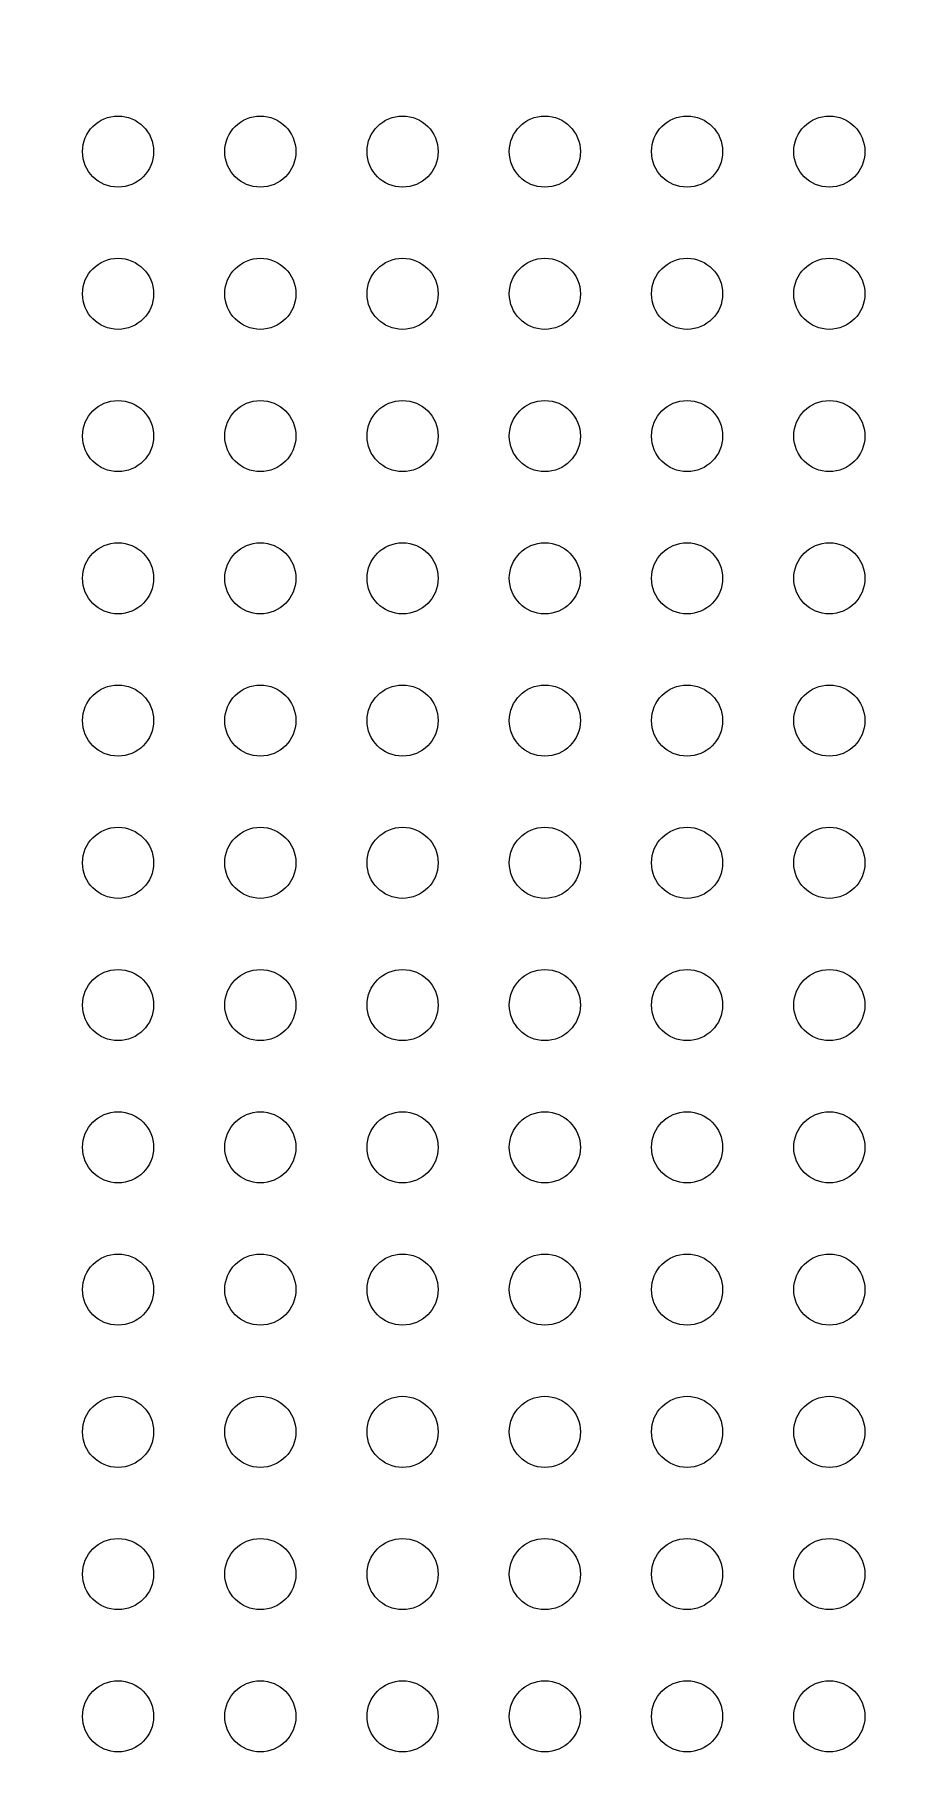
# Model space of a CAD drawing. Header units: millimetres. Extents: x -53.6 to 42.1, y -42.3 to 19.5.
# Drawn here: x -20.45 to -14.24, y -23.46 to -11.32 of the extents above; entities that cross this region are included whole.
import ezdxf

# ---------------------------------------------------------------- set-up
doc = ezdxf.new("R2010")
doc.units = ezdxf.units.MM
doc.header["$MEASUREMENT"] = 0
doc.layers.add('BG_OUTLINE', color=7, linetype='Continuous')
doc.layers.add('PIN_TOP', color=7, linetype='Continuous')

msp = doc.modelspace()

# ---------------------------------------------------------------- linework, layer by layer
at = {"layer": 'BG_OUTLINE', "color": 3, "lineweight": 9}
msp.add_open_spline([(-35.58, -42.2737), (-35.58, -42.2737), (-35.58, 2.7261), (-35.58, 2.7261), (-35.58, 2.7261), (-35.58, 2.7261), (19.4199, 2.7261), (19.4199, 2.7261), (19.4199, 2.7261), (19.4199, 2.7261), (19.4199, -42.2737), (19.4199, -42.2737), (19.4199, -42.2737), (19.4199, -42.2737), (-35.58, -42.2737), (-35.58, -42.2737)], degree=3, knots=[0, 0, 0, 0, 0.25, 0.25, 0.25, 0.25, 0.5, 0.5, 0.5, 0.5, 0.75, 0.75, 0.75, 0.75, 1, 1, 1, 1], dxfattribs=at)
at = {"layer": 'PIN_TOP', "lineweight": 9}
for points in [[(-19.6117, -12.1394), (-19.6117, -12.0013), (-19.7236, -11.8894), (-19.8616, -11.8894), (-19.8616, -11.8894), (-19.9997, -11.8894), (-20.1116, -12.0013), (-20.1116, -12.1393), (-20.1116, -12.1393), (-20.1116, -12.2774), (-19.9997, -12.3893), (-19.8617, -12.3893), (-19.8617, -12.3893), (-19.7236, -12.3893), (-19.6117, -12.2774), (-19.6117, -12.1394)], [(-18.6117, -12.1394), (-18.6117, -12.0013), (-18.7236, -11.8894), (-18.8616, -11.8894), (-18.8616, -11.8894), (-18.9997, -11.8894), (-19.1116, -12.0013), (-19.1116, -12.1393), (-19.1116, -12.1393), (-19.1116, -12.2774), (-18.9997, -12.3893), (-18.8617, -12.3893), (-18.8617, -12.3893), (-18.7236, -12.3893), (-18.6117, -12.2774), (-18.6117, -12.1394)], [(-17.6117, -12.1394), (-17.6117, -12.0013), (-17.7236, -11.8894), (-17.8616, -11.8894), (-17.8616, -11.8894), (-17.9997, -11.8894), (-18.1116, -12.0013), (-18.1116, -12.1393), (-18.1116, -12.1393), (-18.1116, -12.2774), (-17.9997, -12.3893), (-17.8617, -12.3893), (-17.8617, -12.3893), (-17.7236, -12.3893), (-17.6117, -12.2774), (-17.6117, -12.1394)], [(-16.6117, -12.1394), (-16.6117, -12.0013), (-16.7236, -11.8894), (-16.8616, -11.8894), (-16.8616, -11.8894), (-16.9997, -11.8894), (-17.1116, -12.0013), (-17.1116, -12.1393), (-17.1116, -12.1393), (-17.1116, -12.2774), (-16.9997, -12.3893), (-16.8617, -12.3893), (-16.8617, -12.3893), (-16.7236, -12.3893), (-16.6117, -12.2774), (-16.6117, -12.1394)], [(-15.6117, -12.1394), (-15.6117, -12.0013), (-15.7236, -11.8894), (-15.8616, -11.8894), (-15.8616, -11.8894), (-15.9997, -11.8894), (-16.1116, -12.0013), (-16.1116, -12.1393), (-16.1116, -12.1393), (-16.1116, -12.2774), (-15.9997, -12.3893), (-15.8617, -12.3893), (-15.8617, -12.3893), (-15.7236, -12.3893), (-15.6117, -12.2774), (-15.6117, -12.1394)], [(-14.6115, -12.1394), (-14.6115, -12.0013), (-14.7234, -11.8894), (-14.8614, -11.8894), (-14.8614, -11.8894), (-14.9995, -11.8894), (-15.1114, -12.0013), (-15.1114, -12.1393), (-15.1114, -12.1393), (-15.1114, -12.2774), (-14.9995, -12.3893), (-14.8615, -12.3893), (-14.8615, -12.3893), (-14.7234, -12.3893), (-14.6115, -12.2774), (-14.6115, -12.1394)], [(-19.6117, -13.1394), (-19.6117, -13.0013), (-19.7236, -12.8894), (-19.8616, -12.8894), (-19.8616, -12.8894), (-19.9997, -12.8894), (-20.1116, -13.0013), (-20.1116, -13.1393), (-20.1116, -13.1393), (-20.1116, -13.2774), (-19.9997, -13.3893), (-19.8617, -13.3893), (-19.8617, -13.3893), (-19.7236, -13.3893), (-19.6117, -13.2774), (-19.6117, -13.1394)], [(-18.6117, -13.1394), (-18.6117, -13.0013), (-18.7236, -12.8894), (-18.8616, -12.8894), (-18.8616, -12.8894), (-18.9997, -12.8894), (-19.1116, -13.0013), (-19.1116, -13.1393), (-19.1116, -13.1393), (-19.1116, -13.2774), (-18.9997, -13.3893), (-18.8617, -13.3893), (-18.8617, -13.3893), (-18.7236, -13.3893), (-18.6117, -13.2774), (-18.6117, -13.1394)], [(-17.6117, -13.1394), (-17.6117, -13.0013), (-17.7236, -12.8894), (-17.8616, -12.8894), (-17.8616, -12.8894), (-17.9997, -12.8894), (-18.1116, -13.0013), (-18.1116, -13.1393), (-18.1116, -13.1393), (-18.1116, -13.2774), (-17.9997, -13.3893), (-17.8617, -13.3893), (-17.8617, -13.3893), (-17.7236, -13.3893), (-17.6117, -13.2774), (-17.6117, -13.1394)], [(-16.6117, -13.1394), (-16.6117, -13.0013), (-16.7236, -12.8894), (-16.8616, -12.8894), (-16.8616, -12.8894), (-16.9997, -12.8894), (-17.1116, -13.0013), (-17.1116, -13.1393), (-17.1116, -13.1393), (-17.1116, -13.2774), (-16.9997, -13.3893), (-16.8617, -13.3893), (-16.8617, -13.3893), (-16.7236, -13.3893), (-16.6117, -13.2774), (-16.6117, -13.1394)], [(-15.6117, -13.1394), (-15.6117, -13.0013), (-15.7236, -12.8894), (-15.8616, -12.8894), (-15.8616, -12.8894), (-15.9997, -12.8894), (-16.1116, -13.0013), (-16.1116, -13.1393), (-16.1116, -13.1393), (-16.1116, -13.2774), (-15.9997, -13.3893), (-15.8617, -13.3893), (-15.8617, -13.3893), (-15.7236, -13.3893), (-15.6117, -13.2774), (-15.6117, -13.1394)], [(-14.6115, -13.1394), (-14.6115, -13.0013), (-14.7234, -12.8894), (-14.8614, -12.8894), (-14.8614, -12.8894), (-14.9995, -12.8894), (-15.1114, -13.0013), (-15.1114, -13.1393), (-15.1114, -13.1393), (-15.1114, -13.2774), (-14.9995, -13.3893), (-14.8615, -13.3893), (-14.8615, -13.3893), (-14.7234, -13.3893), (-14.6115, -13.2774), (-14.6115, -13.1394)], [(-19.6117, -14.1394), (-19.6117, -14.0013), (-19.7236, -13.8894), (-19.8616, -13.8894), (-19.8616, -13.8894), (-19.9997, -13.8894), (-20.1116, -14.0013), (-20.1116, -14.1393), (-20.1116, -14.1393), (-20.1116, -14.2774), (-19.9997, -14.3893), (-19.8617, -14.3893), (-19.8617, -14.3893), (-19.7236, -14.3893), (-19.6117, -14.2774), (-19.6117, -14.1394)], [(-18.6117, -14.1394), (-18.6117, -14.0013), (-18.7236, -13.8894), (-18.8616, -13.8894), (-18.8616, -13.8894), (-18.9997, -13.8894), (-19.1116, -14.0013), (-19.1116, -14.1393), (-19.1116, -14.1393), (-19.1116, -14.2774), (-18.9997, -14.3893), (-18.8617, -14.3893), (-18.8617, -14.3893), (-18.7236, -14.3893), (-18.6117, -14.2774), (-18.6117, -14.1394)], [(-17.6117, -14.1394), (-17.6117, -14.0013), (-17.7236, -13.8894), (-17.8616, -13.8894), (-17.8616, -13.8894), (-17.9997, -13.8894), (-18.1116, -14.0013), (-18.1116, -14.1393), (-18.1116, -14.1393), (-18.1116, -14.2774), (-17.9997, -14.3893), (-17.8617, -14.3893), (-17.8617, -14.3893), (-17.7236, -14.3893), (-17.6117, -14.2774), (-17.6117, -14.1394)], [(-16.6117, -14.1394), (-16.6117, -14.0013), (-16.7236, -13.8894), (-16.8616, -13.8894), (-16.8616, -13.8894), (-16.9997, -13.8894), (-17.1116, -14.0013), (-17.1116, -14.1393), (-17.1116, -14.1393), (-17.1116, -14.2774), (-16.9997, -14.3893), (-16.8617, -14.3893), (-16.8617, -14.3893), (-16.7236, -14.3893), (-16.6117, -14.2774), (-16.6117, -14.1394)], [(-15.6117, -14.1394), (-15.6117, -14.0013), (-15.7236, -13.8894), (-15.8616, -13.8894), (-15.8616, -13.8894), (-15.9997, -13.8894), (-16.1116, -14.0013), (-16.1116, -14.1393), (-16.1116, -14.1393), (-16.1116, -14.2774), (-15.9997, -14.3893), (-15.8617, -14.3893), (-15.8617, -14.3893), (-15.7236, -14.3893), (-15.6117, -14.2774), (-15.6117, -14.1394)], [(-14.6115, -14.1394), (-14.6115, -14.0013), (-14.7234, -13.8894), (-14.8614, -13.8894), (-14.8614, -13.8894), (-14.9995, -13.8894), (-15.1114, -14.0013), (-15.1114, -14.1393), (-15.1114, -14.1393), (-15.1114, -14.2774), (-14.9995, -14.3893), (-14.8615, -14.3893), (-14.8615, -14.3893), (-14.7234, -14.3893), (-14.6115, -14.2774), (-14.6115, -14.1394)], [(-19.6117, -15.1394), (-19.6117, -15.0013), (-19.7236, -14.8894), (-19.8616, -14.8894), (-19.8616, -14.8894), (-19.9997, -14.8894), (-20.1116, -15.0013), (-20.1116, -15.1393), (-20.1116, -15.1393), (-20.1116, -15.2774), (-19.9997, -15.3893), (-19.8617, -15.3893), (-19.8617, -15.3893), (-19.7236, -15.3893), (-19.6117, -15.2774), (-19.6117, -15.1394)], [(-18.6117, -15.1394), (-18.6117, -15.0013), (-18.7236, -14.8894), (-18.8616, -14.8894), (-18.8616, -14.8894), (-18.9997, -14.8894), (-19.1116, -15.0013), (-19.1116, -15.1393), (-19.1116, -15.1393), (-19.1116, -15.2774), (-18.9997, -15.3893), (-18.8617, -15.3893), (-18.8617, -15.3893), (-18.7236, -15.3893), (-18.6117, -15.2774), (-18.6117, -15.1394)], [(-17.6117, -15.1394), (-17.6117, -15.0013), (-17.7236, -14.8894), (-17.8616, -14.8894), (-17.8616, -14.8894), (-17.9997, -14.8894), (-18.1116, -15.0013), (-18.1116, -15.1393), (-18.1116, -15.1393), (-18.1116, -15.2774), (-17.9997, -15.3893), (-17.8617, -15.3893), (-17.8617, -15.3893), (-17.7236, -15.3893), (-17.6117, -15.2774), (-17.6117, -15.1394)], [(-16.6117, -15.1394), (-16.6117, -15.0013), (-16.7236, -14.8894), (-16.8616, -14.8894), (-16.8616, -14.8894), (-16.9997, -14.8894), (-17.1116, -15.0013), (-17.1116, -15.1393), (-17.1116, -15.1393), (-17.1116, -15.2774), (-16.9997, -15.3893), (-16.8617, -15.3893), (-16.8617, -15.3893), (-16.7236, -15.3893), (-16.6117, -15.2774), (-16.6117, -15.1394)], [(-15.6117, -15.1394), (-15.6117, -15.0013), (-15.7236, -14.8894), (-15.8616, -14.8894), (-15.8616, -14.8894), (-15.9997, -14.8894), (-16.1116, -15.0013), (-16.1116, -15.1393), (-16.1116, -15.1393), (-16.1116, -15.2774), (-15.9997, -15.3893), (-15.8617, -15.3893), (-15.8617, -15.3893), (-15.7236, -15.3893), (-15.6117, -15.2774), (-15.6117, -15.1394)], [(-14.6115, -15.1394), (-14.6115, -15.0013), (-14.7234, -14.8894), (-14.8614, -14.8894), (-14.8614, -14.8894), (-14.9995, -14.8894), (-15.1114, -15.0013), (-15.1114, -15.1393), (-15.1114, -15.1393), (-15.1114, -15.2774), (-14.9995, -15.3893), (-14.8615, -15.3893), (-14.8615, -15.3893), (-14.7234, -15.3893), (-14.6115, -15.2774), (-14.6115, -15.1394)], [(-19.6117, -16.1394), (-19.6117, -16.0013), (-19.7236, -15.8894), (-19.8616, -15.8894), (-19.8616, -15.8894), (-19.9997, -15.8894), (-20.1116, -16.0013), (-20.1116, -16.1393), (-20.1116, -16.1393), (-20.1116, -16.2774), (-19.9997, -16.3893), (-19.8617, -16.3893), (-19.8617, -16.3893), (-19.7236, -16.3893), (-19.6117, -16.2774), (-19.6117, -16.1394)], [(-18.6117, -16.1394), (-18.6117, -16.0013), (-18.7236, -15.8894), (-18.8616, -15.8894), (-18.8616, -15.8894), (-18.9997, -15.8894), (-19.1116, -16.0013), (-19.1116, -16.1393), (-19.1116, -16.1393), (-19.1116, -16.2774), (-18.9997, -16.3893), (-18.8617, -16.3893), (-18.8617, -16.3893), (-18.7236, -16.3893), (-18.6117, -16.2774), (-18.6117, -16.1394)], [(-17.6117, -16.1394), (-17.6117, -16.0013), (-17.7236, -15.8894), (-17.8616, -15.8894), (-17.8616, -15.8894), (-17.9997, -15.8894), (-18.1116, -16.0013), (-18.1116, -16.1393), (-18.1116, -16.1393), (-18.1116, -16.2774), (-17.9997, -16.3893), (-17.8617, -16.3893), (-17.8617, -16.3893), (-17.7236, -16.3893), (-17.6117, -16.2774), (-17.6117, -16.1394)], [(-16.6117, -16.1394), (-16.6117, -16.0013), (-16.7236, -15.8894), (-16.8616, -15.8894), (-16.8616, -15.8894), (-16.9997, -15.8894), (-17.1116, -16.0013), (-17.1116, -16.1393), (-17.1116, -16.1393), (-17.1116, -16.2774), (-16.9997, -16.3893), (-16.8617, -16.3893), (-16.8617, -16.3893), (-16.7236, -16.3893), (-16.6117, -16.2774), (-16.6117, -16.1394)], [(-15.6117, -16.1394), (-15.6117, -16.0013), (-15.7236, -15.8894), (-15.8616, -15.8894), (-15.8616, -15.8894), (-15.9997, -15.8894), (-16.1116, -16.0013), (-16.1116, -16.1393), (-16.1116, -16.1393), (-16.1116, -16.2774), (-15.9997, -16.3893), (-15.8617, -16.3893), (-15.8617, -16.3893), (-15.7236, -16.3893), (-15.6117, -16.2774), (-15.6117, -16.1394)], [(-14.6115, -16.1394), (-14.6115, -16.0013), (-14.7234, -15.8894), (-14.8614, -15.8894), (-14.8614, -15.8894), (-14.9995, -15.8894), (-15.1114, -16.0013), (-15.1114, -16.1393), (-15.1114, -16.1393), (-15.1114, -16.2774), (-14.9995, -16.3893), (-14.8615, -16.3893), (-14.8615, -16.3893), (-14.7234, -16.3893), (-14.6115, -16.2774), (-14.6115, -16.1394)], [(-19.6117, -17.1394), (-19.6117, -17.0013), (-19.7236, -16.8894), (-19.8616, -16.8894), (-19.8616, -16.8894), (-19.9997, -16.8894), (-20.1116, -17.0013), (-20.1116, -17.1393), (-20.1116, -17.1393), (-20.1116, -17.2774), (-19.9997, -17.3893), (-19.8617, -17.3893), (-19.8617, -17.3893), (-19.7236, -17.3893), (-19.6117, -17.2774), (-19.6117, -17.1394)], [(-18.6117, -17.1394), (-18.6117, -17.0013), (-18.7236, -16.8894), (-18.8616, -16.8894), (-18.8616, -16.8894), (-18.9997, -16.8894), (-19.1116, -17.0013), (-19.1116, -17.1393), (-19.1116, -17.1393), (-19.1116, -17.2774), (-18.9997, -17.3893), (-18.8617, -17.3893), (-18.8617, -17.3893), (-18.7236, -17.3893), (-18.6117, -17.2774), (-18.6117, -17.1394)], [(-17.6117, -17.1394), (-17.6117, -17.0013), (-17.7236, -16.8894), (-17.8616, -16.8894), (-17.8616, -16.8894), (-17.9997, -16.8894), (-18.1116, -17.0013), (-18.1116, -17.1393), (-18.1116, -17.1393), (-18.1116, -17.2774), (-17.9997, -17.3893), (-17.8617, -17.3893), (-17.8617, -17.3893), (-17.7236, -17.3893), (-17.6117, -17.2774), (-17.6117, -17.1394)], [(-16.6117, -17.1394), (-16.6117, -17.0013), (-16.7236, -16.8894), (-16.8616, -16.8894), (-16.8616, -16.8894), (-16.9997, -16.8894), (-17.1116, -17.0013), (-17.1116, -17.1393), (-17.1116, -17.1393), (-17.1116, -17.2774), (-16.9997, -17.3893), (-16.8617, -17.3893), (-16.8617, -17.3893), (-16.7236, -17.3893), (-16.6117, -17.2774), (-16.6117, -17.1394)], [(-15.6117, -17.1394), (-15.6117, -17.0013), (-15.7236, -16.8894), (-15.8616, -16.8894), (-15.8616, -16.8894), (-15.9997, -16.8894), (-16.1116, -17.0013), (-16.1116, -17.1393), (-16.1116, -17.1393), (-16.1116, -17.2774), (-15.9997, -17.3893), (-15.8617, -17.3893), (-15.8617, -17.3893), (-15.7236, -17.3893), (-15.6117, -17.2774), (-15.6117, -17.1394)], [(-14.6115, -17.1394), (-14.6115, -17.0013), (-14.7234, -16.8894), (-14.8614, -16.8894), (-14.8614, -16.8894), (-14.9995, -16.8894), (-15.1114, -17.0013), (-15.1114, -17.1393), (-15.1114, -17.1393), (-15.1114, -17.2774), (-14.9995, -17.3893), (-14.8615, -17.3893), (-14.8615, -17.3893), (-14.7234, -17.3893), (-14.6115, -17.2774), (-14.6115, -17.1394)], [(-19.6117, -18.1394), (-19.6117, -18.0013), (-19.7236, -17.8894), (-19.8616, -17.8894), (-19.8616, -17.8894), (-19.9997, -17.8894), (-20.1116, -18.0013), (-20.1116, -18.1393), (-20.1116, -18.1393), (-20.1116, -18.2774), (-19.9997, -18.3893), (-19.8617, -18.3893), (-19.8617, -18.3893), (-19.7236, -18.3893), (-19.6117, -18.2774), (-19.6117, -18.1394)], [(-18.6117, -18.1394), (-18.6117, -18.0013), (-18.7236, -17.8894), (-18.8616, -17.8894), (-18.8616, -17.8894), (-18.9997, -17.8894), (-19.1116, -18.0013), (-19.1116, -18.1393), (-19.1116, -18.1393), (-19.1116, -18.2774), (-18.9997, -18.3893), (-18.8617, -18.3893), (-18.8617, -18.3893), (-18.7236, -18.3893), (-18.6117, -18.2774), (-18.6117, -18.1394)], [(-17.6117, -18.1394), (-17.6117, -18.0013), (-17.7236, -17.8894), (-17.8616, -17.8894), (-17.8616, -17.8894), (-17.9997, -17.8894), (-18.1116, -18.0013), (-18.1116, -18.1393), (-18.1116, -18.1393), (-18.1116, -18.2774), (-17.9997, -18.3893), (-17.8617, -18.3893), (-17.8617, -18.3893), (-17.7236, -18.3893), (-17.6117, -18.2774), (-17.6117, -18.1394)], [(-16.6117, -18.1394), (-16.6117, -18.0013), (-16.7236, -17.8894), (-16.8616, -17.8894), (-16.8616, -17.8894), (-16.9997, -17.8894), (-17.1116, -18.0013), (-17.1116, -18.1393), (-17.1116, -18.1393), (-17.1116, -18.2774), (-16.9997, -18.3893), (-16.8617, -18.3893), (-16.8617, -18.3893), (-16.7236, -18.3893), (-16.6117, -18.2774), (-16.6117, -18.1394)], [(-15.6117, -18.1394), (-15.6117, -18.0013), (-15.7236, -17.8894), (-15.8616, -17.8894), (-15.8616, -17.8894), (-15.9997, -17.8894), (-16.1116, -18.0013), (-16.1116, -18.1393), (-16.1116, -18.1393), (-16.1116, -18.2774), (-15.9997, -18.3893), (-15.8617, -18.3893), (-15.8617, -18.3893), (-15.7236, -18.3893), (-15.6117, -18.2774), (-15.6117, -18.1394)], [(-14.6115, -18.1394), (-14.6115, -18.0013), (-14.7234, -17.8894), (-14.8614, -17.8894), (-14.8614, -17.8894), (-14.9995, -17.8894), (-15.1114, -18.0013), (-15.1114, -18.1393), (-15.1114, -18.1393), (-15.1114, -18.2774), (-14.9995, -18.3893), (-14.8615, -18.3893), (-14.8615, -18.3893), (-14.7234, -18.3893), (-14.6115, -18.2774), (-14.6115, -18.1394)], [(-19.6117, -19.1394), (-19.6117, -19.0013), (-19.7236, -18.8894), (-19.8616, -18.8894), (-19.8616, -18.8894), (-19.9997, -18.8894), (-20.1116, -19.0013), (-20.1116, -19.1393), (-20.1116, -19.1393), (-20.1116, -19.2774), (-19.9997, -19.3893), (-19.8617, -19.3893), (-19.8617, -19.3893), (-19.7236, -19.3893), (-19.6117, -19.2774), (-19.6117, -19.1394)], [(-18.6117, -19.1394), (-18.6117, -19.0013), (-18.7236, -18.8894), (-18.8616, -18.8894), (-18.8616, -18.8894), (-18.9997, -18.8894), (-19.1116, -19.0013), (-19.1116, -19.1393), (-19.1116, -19.1393), (-19.1116, -19.2774), (-18.9997, -19.3893), (-18.8617, -19.3893), (-18.8617, -19.3893), (-18.7236, -19.3893), (-18.6117, -19.2774), (-18.6117, -19.1394)], [(-17.6117, -19.1394), (-17.6117, -19.0013), (-17.7236, -18.8894), (-17.8616, -18.8894), (-17.8616, -18.8894), (-17.9997, -18.8894), (-18.1116, -19.0013), (-18.1116, -19.1393), (-18.1116, -19.1393), (-18.1116, -19.2774), (-17.9997, -19.3893), (-17.8617, -19.3893), (-17.8617, -19.3893), (-17.7236, -19.3893), (-17.6117, -19.2774), (-17.6117, -19.1394)], [(-16.6117, -19.1394), (-16.6117, -19.0013), (-16.7236, -18.8894), (-16.8616, -18.8894), (-16.8616, -18.8894), (-16.9997, -18.8894), (-17.1116, -19.0013), (-17.1116, -19.1393), (-17.1116, -19.1393), (-17.1116, -19.2774), (-16.9997, -19.3893), (-16.8617, -19.3893), (-16.8617, -19.3893), (-16.7236, -19.3893), (-16.6117, -19.2774), (-16.6117, -19.1394)], [(-15.6117, -19.1394), (-15.6117, -19.0013), (-15.7236, -18.8894), (-15.8616, -18.8894), (-15.8616, -18.8894), (-15.9997, -18.8894), (-16.1116, -19.0013), (-16.1116, -19.1393), (-16.1116, -19.1393), (-16.1116, -19.2774), (-15.9997, -19.3893), (-15.8617, -19.3893), (-15.8617, -19.3893), (-15.7236, -19.3893), (-15.6117, -19.2774), (-15.6117, -19.1394)], [(-14.6115, -19.1394), (-14.6115, -19.0013), (-14.7234, -18.8894), (-14.8614, -18.8894), (-14.8614, -18.8894), (-14.9995, -18.8894), (-15.1114, -19.0013), (-15.1114, -19.1393), (-15.1114, -19.1393), (-15.1114, -19.2774), (-14.9995, -19.3893), (-14.8615, -19.3893), (-14.8615, -19.3893), (-14.7234, -19.3893), (-14.6115, -19.2774), (-14.6115, -19.1394)], [(-19.6117, -20.1394), (-19.6117, -20.0013), (-19.7236, -19.8894), (-19.8616, -19.8894), (-19.8616, -19.8894), (-19.9997, -19.8894), (-20.1116, -20.0013), (-20.1116, -20.1393), (-20.1116, -20.1393), (-20.1116, -20.2774), (-19.9997, -20.3893), (-19.8617, -20.3893), (-19.8617, -20.3893), (-19.7236, -20.3893), (-19.6117, -20.2774), (-19.6117, -20.1394)], [(-18.6117, -20.1394), (-18.6117, -20.0013), (-18.7236, -19.8894), (-18.8616, -19.8894), (-18.8616, -19.8894), (-18.9997, -19.8894), (-19.1116, -20.0013), (-19.1116, -20.1393), (-19.1116, -20.1393), (-19.1116, -20.2774), (-18.9997, -20.3893), (-18.8617, -20.3893), (-18.8617, -20.3893), (-18.7236, -20.3893), (-18.6117, -20.2774), (-18.6117, -20.1394)], [(-17.6117, -20.1394), (-17.6117, -20.0013), (-17.7236, -19.8894), (-17.8616, -19.8894), (-17.8616, -19.8894), (-17.9997, -19.8894), (-18.1116, -20.0013), (-18.1116, -20.1393), (-18.1116, -20.1393), (-18.1116, -20.2774), (-17.9997, -20.3893), (-17.8617, -20.3893), (-17.8617, -20.3893), (-17.7236, -20.3893), (-17.6117, -20.2774), (-17.6117, -20.1394)], [(-16.6117, -20.1394), (-16.6117, -20.0013), (-16.7236, -19.8894), (-16.8616, -19.8894), (-16.8616, -19.8894), (-16.9997, -19.8894), (-17.1116, -20.0013), (-17.1116, -20.1393), (-17.1116, -20.1393), (-17.1116, -20.2774), (-16.9997, -20.3893), (-16.8617, -20.3893), (-16.8617, -20.3893), (-16.7236, -20.3893), (-16.6117, -20.2774), (-16.6117, -20.1394)], [(-15.6117, -20.1394), (-15.6117, -20.0013), (-15.7236, -19.8894), (-15.8616, -19.8894), (-15.8616, -19.8894), (-15.9997, -19.8894), (-16.1116, -20.0013), (-16.1116, -20.1393), (-16.1116, -20.1393), (-16.1116, -20.2774), (-15.9997, -20.3893), (-15.8617, -20.3893), (-15.8617, -20.3893), (-15.7236, -20.3893), (-15.6117, -20.2774), (-15.6117, -20.1394)], [(-14.6115, -20.1394), (-14.6115, -20.0013), (-14.7234, -19.8894), (-14.8614, -19.8894), (-14.8614, -19.8894), (-14.9995, -19.8894), (-15.1114, -20.0013), (-15.1114, -20.1393), (-15.1114, -20.1393), (-15.1114, -20.2774), (-14.9995, -20.3893), (-14.8615, -20.3893), (-14.8615, -20.3893), (-14.7234, -20.3893), (-14.6115, -20.2774), (-14.6115, -20.1394)], [(-19.6117, -21.1394), (-19.6117, -21.0013), (-19.7236, -20.8894), (-19.8616, -20.8894), (-19.8616, -20.8894), (-19.9997, -20.8894), (-20.1116, -21.0013), (-20.1116, -21.1393), (-20.1116, -21.1393), (-20.1116, -21.2774), (-19.9997, -21.3893), (-19.8617, -21.3893), (-19.8617, -21.3893), (-19.7236, -21.3893), (-19.6117, -21.2774), (-19.6117, -21.1394)], [(-18.6117, -21.1394), (-18.6117, -21.0013), (-18.7236, -20.8894), (-18.8616, -20.8894), (-18.8616, -20.8894), (-18.9997, -20.8894), (-19.1116, -21.0013), (-19.1116, -21.1393), (-19.1116, -21.1393), (-19.1116, -21.2774), (-18.9997, -21.3893), (-18.8617, -21.3893), (-18.8617, -21.3893), (-18.7236, -21.3893), (-18.6117, -21.2774), (-18.6117, -21.1394)], [(-17.6117, -21.1394), (-17.6117, -21.0013), (-17.7236, -20.8894), (-17.8616, -20.8894), (-17.8616, -20.8894), (-17.9997, -20.8894), (-18.1116, -21.0013), (-18.1116, -21.1393), (-18.1116, -21.1393), (-18.1116, -21.2774), (-17.9997, -21.3893), (-17.8617, -21.3893), (-17.8617, -21.3893), (-17.7236, -21.3893), (-17.6117, -21.2774), (-17.6117, -21.1394)], [(-16.6117, -21.1394), (-16.6117, -21.0013), (-16.7236, -20.8894), (-16.8616, -20.8894), (-16.8616, -20.8894), (-16.9997, -20.8894), (-17.1116, -21.0013), (-17.1116, -21.1393), (-17.1116, -21.1393), (-17.1116, -21.2774), (-16.9997, -21.3893), (-16.8617, -21.3893), (-16.8617, -21.3893), (-16.7236, -21.3893), (-16.6117, -21.2774), (-16.6117, -21.1394)], [(-15.6117, -21.1394), (-15.6117, -21.0013), (-15.7236, -20.8894), (-15.8616, -20.8894), (-15.8616, -20.8894), (-15.9997, -20.8894), (-16.1116, -21.0013), (-16.1116, -21.1393), (-16.1116, -21.1393), (-16.1116, -21.2774), (-15.9997, -21.3893), (-15.8617, -21.3893), (-15.8617, -21.3893), (-15.7236, -21.3893), (-15.6117, -21.2774), (-15.6117, -21.1394)], [(-14.6115, -21.1394), (-14.6115, -21.0013), (-14.7234, -20.8894), (-14.8614, -20.8894), (-14.8614, -20.8894), (-14.9995, -20.8894), (-15.1114, -21.0013), (-15.1114, -21.1393), (-15.1114, -21.1393), (-15.1114, -21.2774), (-14.9995, -21.3893), (-14.8615, -21.3893), (-14.8615, -21.3893), (-14.7234, -21.3893), (-14.6115, -21.2774), (-14.6115, -21.1394)], [(-19.6117, -22.1394), (-19.6117, -22.0013), (-19.7236, -21.8894), (-19.8616, -21.8894), (-19.8616, -21.8894), (-19.9997, -21.8894), (-20.1116, -22.0013), (-20.1116, -22.1393), (-20.1116, -22.1393), (-20.1116, -22.2774), (-19.9997, -22.3893), (-19.8617, -22.3893), (-19.8617, -22.3893), (-19.7236, -22.3893), (-19.6117, -22.2774), (-19.6117, -22.1394)], [(-18.6117, -22.1394), (-18.6117, -22.0013), (-18.7236, -21.8894), (-18.8616, -21.8894), (-18.8616, -21.8894), (-18.9997, -21.8894), (-19.1116, -22.0013), (-19.1116, -22.1393), (-19.1116, -22.1393), (-19.1116, -22.2774), (-18.9997, -22.3893), (-18.8617, -22.3893), (-18.8617, -22.3893), (-18.7236, -22.3893), (-18.6117, -22.2774), (-18.6117, -22.1394)], [(-17.6117, -22.1394), (-17.6117, -22.0013), (-17.7236, -21.8894), (-17.8616, -21.8894), (-17.8616, -21.8894), (-17.9997, -21.8894), (-18.1116, -22.0013), (-18.1116, -22.1393), (-18.1116, -22.1393), (-18.1116, -22.2774), (-17.9997, -22.3893), (-17.8617, -22.3893), (-17.8617, -22.3893), (-17.7236, -22.3893), (-17.6117, -22.2774), (-17.6117, -22.1394)], [(-16.6117, -22.1394), (-16.6117, -22.0013), (-16.7236, -21.8894), (-16.8616, -21.8894), (-16.8616, -21.8894), (-16.9997, -21.8894), (-17.1116, -22.0013), (-17.1116, -22.1393), (-17.1116, -22.1393), (-17.1116, -22.2774), (-16.9997, -22.3893), (-16.8617, -22.3893), (-16.8617, -22.3893), (-16.7236, -22.3893), (-16.6117, -22.2774), (-16.6117, -22.1394)], [(-15.6117, -22.1394), (-15.6117, -22.0013), (-15.7236, -21.8894), (-15.8616, -21.8894), (-15.8616, -21.8894), (-15.9997, -21.8894), (-16.1116, -22.0013), (-16.1116, -22.1393), (-16.1116, -22.1393), (-16.1116, -22.2774), (-15.9997, -22.3893), (-15.8617, -22.3893), (-15.8617, -22.3893), (-15.7236, -22.3893), (-15.6117, -22.2774), (-15.6117, -22.1394)], [(-14.6115, -22.1394), (-14.6115, -22.0013), (-14.7234, -21.8894), (-14.8614, -21.8894), (-14.8614, -21.8894), (-14.9995, -21.8894), (-15.1114, -22.0013), (-15.1114, -22.1393), (-15.1114, -22.1393), (-15.1114, -22.2774), (-14.9995, -22.3893), (-14.8615, -22.3893), (-14.8615, -22.3893), (-14.7234, -22.3893), (-14.6115, -22.2774), (-14.6115, -22.1394)], [(-19.6117, -23.1396), (-19.6117, -23.0015), (-19.7236, -22.8896), (-19.8616, -22.8896), (-19.8616, -22.8896), (-19.9997, -22.8896), (-20.1116, -23.0015), (-20.1116, -23.1395), (-20.1116, -23.1395), (-20.1116, -23.2776), (-19.9997, -23.3895), (-19.8617, -23.3895), (-19.8617, -23.3895), (-19.7236, -23.3895), (-19.6117, -23.2776), (-19.6117, -23.1396)], [(-18.6117, -23.1396), (-18.6117, -23.0015), (-18.7236, -22.8896), (-18.8616, -22.8896), (-18.8616, -22.8896), (-18.9997, -22.8896), (-19.1116, -23.0015), (-19.1116, -23.1395), (-19.1116, -23.1395), (-19.1116, -23.2776), (-18.9997, -23.3895), (-18.8617, -23.3895), (-18.8617, -23.3895), (-18.7236, -23.3895), (-18.6117, -23.2776), (-18.6117, -23.1396)], [(-17.6117, -23.1396), (-17.6117, -23.0015), (-17.7236, -22.8896), (-17.8616, -22.8896), (-17.8616, -22.8896), (-17.9997, -22.8896), (-18.1116, -23.0015), (-18.1116, -23.1395), (-18.1116, -23.1395), (-18.1116, -23.2776), (-17.9997, -23.3895), (-17.8617, -23.3895), (-17.8617, -23.3895), (-17.7236, -23.3895), (-17.6117, -23.2776), (-17.6117, -23.1396)], [(-16.6117, -23.1396), (-16.6117, -23.0015), (-16.7236, -22.8896), (-16.8616, -22.8896), (-16.8616, -22.8896), (-16.9997, -22.8896), (-17.1116, -23.0015), (-17.1116, -23.1395), (-17.1116, -23.1395), (-17.1116, -23.2776), (-16.9997, -23.3895), (-16.8617, -23.3895), (-16.8617, -23.3895), (-16.7236, -23.3895), (-16.6117, -23.2776), (-16.6117, -23.1396)], [(-15.6117, -23.1396), (-15.6117, -23.0015), (-15.7236, -22.8896), (-15.8616, -22.8896), (-15.8616, -22.8896), (-15.9997, -22.8896), (-16.1116, -23.0015), (-16.1116, -23.1395), (-16.1116, -23.1395), (-16.1116, -23.2776), (-15.9997, -23.3895), (-15.8617, -23.3895), (-15.8617, -23.3895), (-15.7236, -23.3895), (-15.6117, -23.2776), (-15.6117, -23.1396)], [(-14.6115, -23.1396), (-14.6115, -23.0015), (-14.7234, -22.8896), (-14.8614, -22.8896), (-14.8614, -22.8896), (-14.9995, -22.8896), (-15.1114, -23.0015), (-15.1114, -23.1395), (-15.1114, -23.1395), (-15.1114, -23.2776), (-14.9995, -23.3895), (-14.8615, -23.3895), (-14.8615, -23.3895), (-14.7234, -23.3895), (-14.6115, -23.2776), (-14.6115, -23.1396)]]:
    msp.add_open_spline(points, degree=3, knots=[0, 0, 0, 0, 0.25, 0.25, 0.25, 0.25, 0.5, 0.5, 0.5, 0.5, 0.75, 0.75, 0.75, 0.75, 1, 1, 1, 1], dxfattribs=at)

doc.saveas('drawing.dxf')
